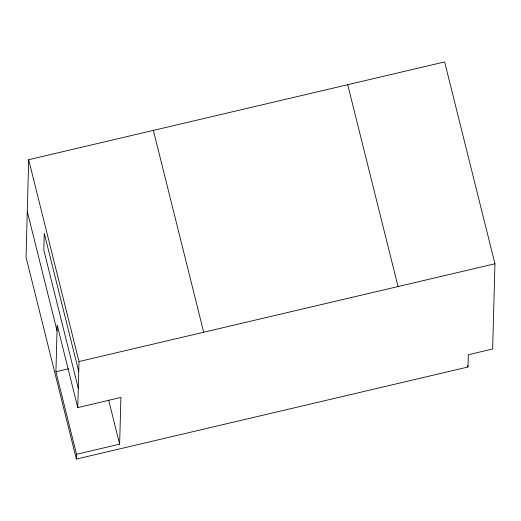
<?xml version="1.0" encoding="UTF-8"?>
<svg xmlns="http://www.w3.org/2000/svg" width="521" height="521" viewBox="0 0 521 521"><rect width="100%" height="100%" fill="white"/><g stroke="black" fill="none" stroke-linecap="round" stroke-linejoin="round"><path stroke-width="0.78" d="M28.681 159.706L26.05 257.237L76.372 459.079L468.008 367.012L468.34 354.71L492.651 348.992L494.95 263.763L444.628 61.921L28.681 159.706L79.01 361.548L77.766 407.585L120.898 397.451L119.635 444.159L76.502 454.299L76.372 459.079M76.502 454.299L55.923 371.753L57.186 325.039L77.766 407.585M79.01 361.548L494.95 263.763M55.923 371.753L68.472 368.803M467.611 365.436L468.008 367.012M347.715 84.702L398.044 286.543M153.376 130.387L203.698 332.229M108.655 400.135L119.635 444.159M78.736 371.577L44.265 233.31L43.816 250.021L78.287 388.288M27.287 211.526L57.03 330.822"/></g></svg>
